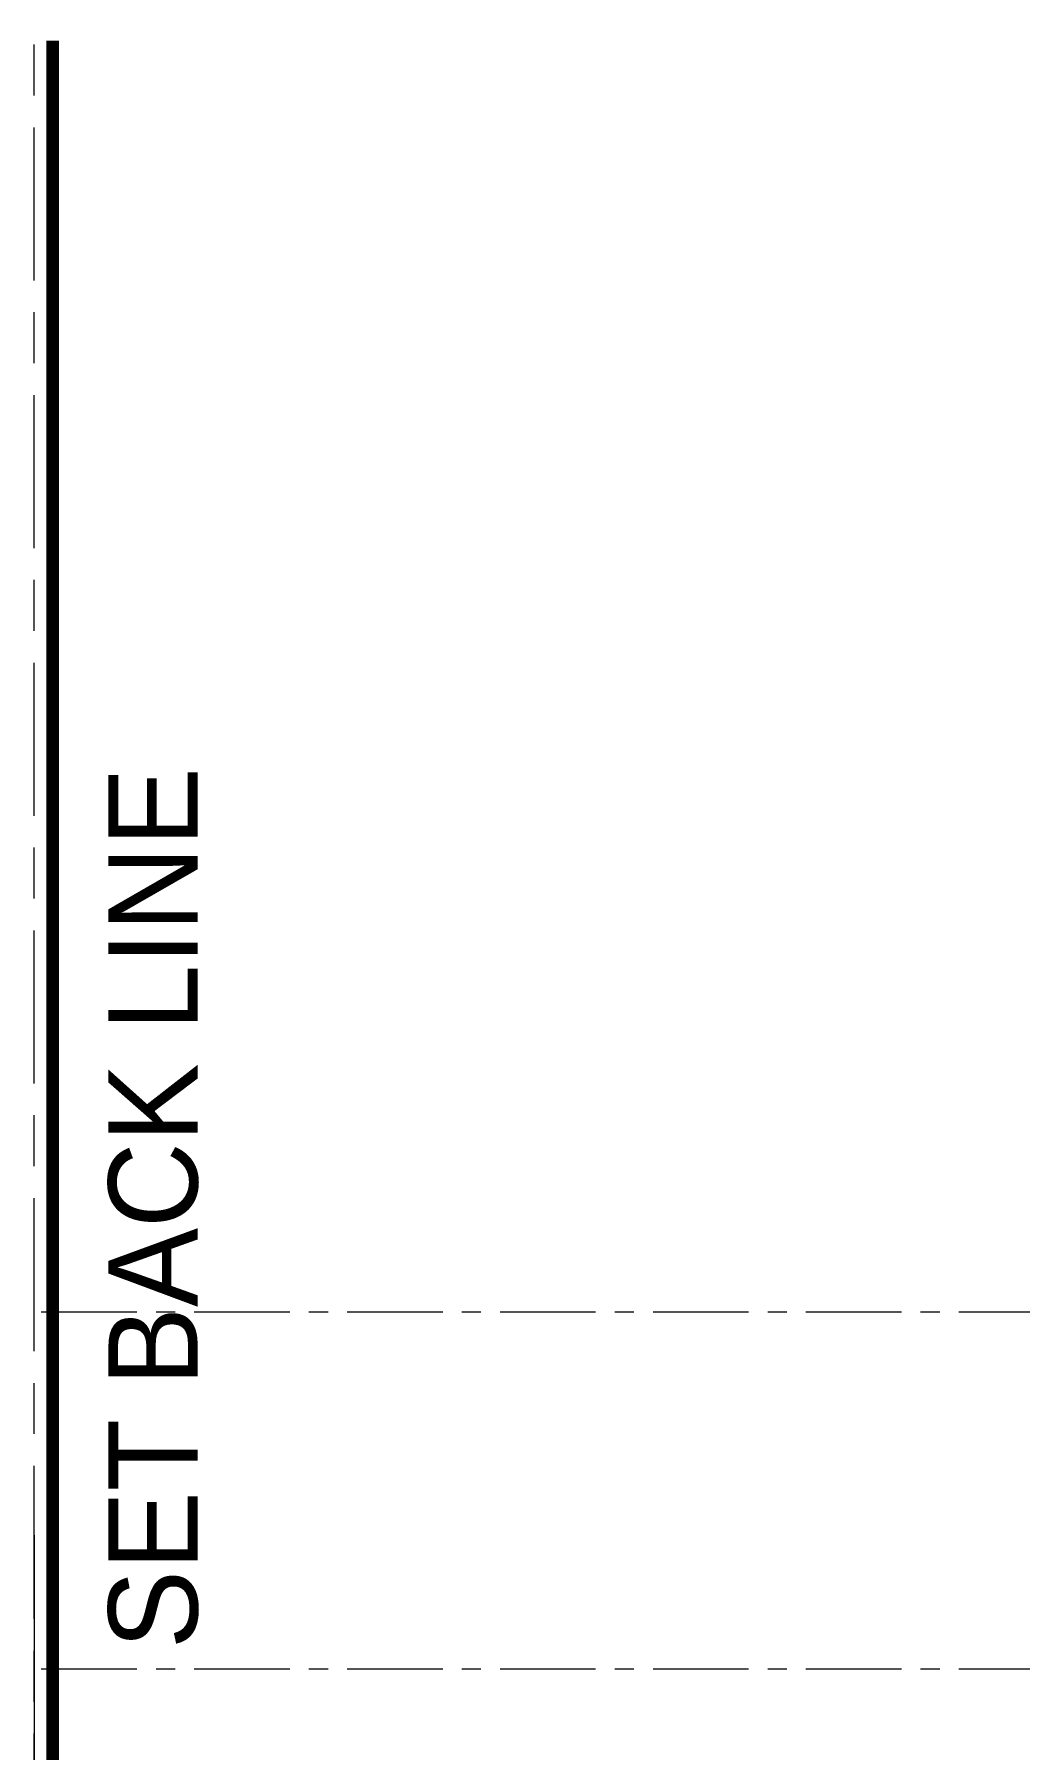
# Model space of a CAD drawing. Header units: millimetres. Extents: x -100356 to 314685, y 446 to 1273965.
# Drawn here: x 132498 to 136365, y 120988 to 127716 of the extents above; entities that cross this region are included whole.
import ezdxf
from ezdxf.xclip import XClip

# ---------------------------------------------------------------- set-up
doc = ezdxf.new("R2010")
doc.units = ezdxf.units.MM
doc.header["$XCLIPFRAME"] = 2
for name, pattern in [('20180221 BF$0$Core - tb$0$HIDDEN', [0.375, 0.25, -0.125]), ('CENTER', [2, 1.25, -0.25, 0.25, -0.25]), ('gf$0$CENTER2', [28.575, 19.05, -3.175, 3.175, -3.175]), ('gf$0$Kume - Grid Line', [10.5, 6, -1.25, 2, -1.25]), ('section$0$CENTER', [2, 1.25, -0.25, 0.25, -0.25])]:
    doc.linetypes.add(name, pattern=pattern)
for name, color, linetype in [('FIN', 3, 'Continuous'), ('KEN', 4, 'Continuous'), ('NAM', 3, 'Continuous'), ('section$0$NAM', 3, 'Continuous'), ('STR', 7, 'Continuous')]:
    doc.layers.add(name, color=color, linetype=linetype)
for name, color, linetype, lineweight in [('gf$0$A.Axis', 251, 'gf$0$CENTER2', 13), ('NKC_TRUC', 8, 'CENTER', 13), ('section$0$A-_FLORLEVL_E', 7, 'Continuous', 5), ('section$0$A-_WALL----_H', 1, 'Continuous', 18), ('section$0$NKC_TRUC', 8, 'section$0$CENTER', 13)]:
    doc.layers.add(name, color=color, linetype=linetype, lineweight=lineweight)
doc.styles.add('section$0$Arial', font='Font - TrueType - Arial.ttf', dxfattribs={"width": 0.95, "height": 770})

# ---------------------------------------------------------------- blocks, each defined once
blk = doc.blocks.new('LANG CAN')
at = {"layer": 'FIN'}
blk.add_line((282641.8, 98311.6, 0), (252141.8, 98311.6, 0), dxfattribs=at)
at = {"layer": 'KEN'}
for p, q in [((282641.8, 98261.6, 0), (252141.8, 98261.6, 0)), ((282641.8, 97961.6, 0), (252141.8, 97961.6, 0))]:
    blk.add_line(p, q, dxfattribs=at)
blk = doc.blocks.new('b')
at = {"layer": 'NKC_TRUC', "ltscale": 3000}
blk.add_line((-100724.9, 45455.5), (7327.4, 45455.5), dxfattribs=at)
blk = doc.blocks.new('section$0$grid section')
at = {"layer": 'section$0$NKC_TRUC', "ltscale": 300}
for p, q in [((-141943.9, 93800), (0, 93800)), ((-141943.9, 92400), (0, 92400))]:
    blk.add_line(p, q, dxfattribs=at)
blk = doc.blocks.new('full section 2')
at = {"layer": 'section$0$A-_WALL----_H', "linetype": '20180221 BF$0$Core - tb$0$HIDDEN', "ltscale": 300, "const_width": 50}
blk.add_lwpolyline([(-7300, -11426.7), (-106586.4, -11426.7)], dxfattribs=at)
at = {"layer": 'section$0$A-_FLORLEVL_E'}
ref = blk.add_blockref('section$0$grid section', (-7800, 4445), dxfattribs=dict(at, rotation=90))
XClip(ref).set_block_clipping_path([(-81316.4994012154, -28458.8351833357), (17662.2916707117, 107651.268699344)])
at = {"layer": 'STR'}
blk.add_blockref('b', (0, -56954.5), dxfattribs=at)
ref = blk.add_blockref('LANG CAN', (-3288.4, -289790.7), dxfattribs=dict(at, rotation=90))
XClip(ref).set_block_clipping_path([(237391.7425170723, 96911.461151269), (276791.7607352601, 98311.6033259315)])
at = {"layer": 'section$0$NAM', "insert": (-100277.3, -11208.4), "char_height": 350, "attachment_point": 1, "rotation": 180, "style": 'section$0$Arial'}
blk.add_mtext_dynamic_manual_height_columns('SET BACK LINE', width=8675.307, gutter_width=1, heights=[0], dxfattribs=at)
blk = doc.blocks.new('ELEVATION 1')
at = {"layer": 'section$0$A-_FLORLEVL_E'}
ref = blk.add_blockref('section$0$grid section', (-4583.7, 526177.6, 0), dxfattribs=dict(at, rotation=270))
XClip(ref).set_block_clipping_path([(-63133.662589381, -3062.3099419163), (16172.8238461059, 101487.3382753241)])

msp = doc.modelspace()

# ---------------------------------------------------------------- linework, layer by layer
at = {"layer": 'gf$0$A.Axis', "linetype": 'gf$0$Kume - Grid Line', "lineweight": 9, "ltscale": 100}
msp.add_line((132498.5, 14401), (132498.5, 127691.3), dxfattribs=at)

# ---------------------------------------------------------------- block references
at = {"layer": 'NAM', "rotation": 89.99999999999999}
msp.add_blockref('ELEVATION 1', (783254.7, 33488.6, 0), dxfattribs=at)
at = {"layer": 'STR', "rotation": 270}
msp.add_blockref('full section 2', (143997.5, 21104.9), dxfattribs=at)

doc.saveas('drawing.dxf')
